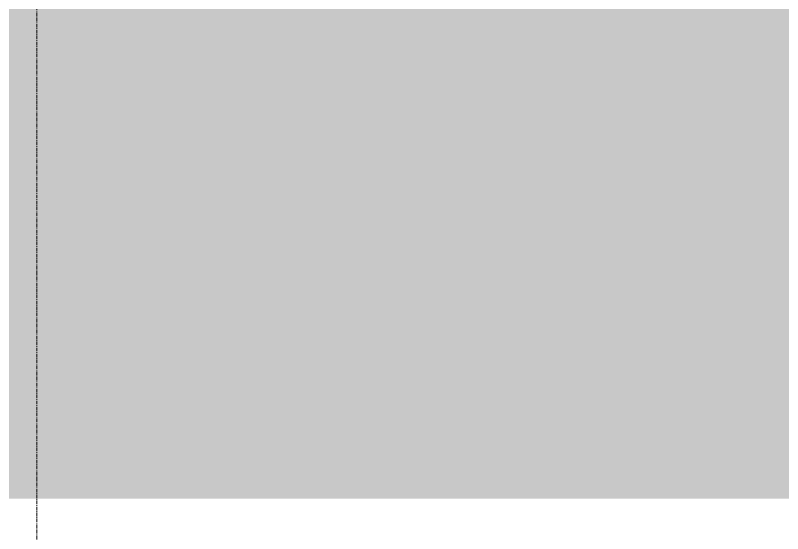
# Model space of a CAD drawing. Header units: inches. Extents: x -23565 to -21, y -324 to 853.
# Drawn here: x -16797.6 to -16683.5, y -85 to -8 of the extents above; entities that cross this region are included whole.
import ezdxf

# ---------------------------------------------------------------- set-up
doc = ezdxf.new("R2010")
doc.units = ezdxf.units.IN
doc.header["$MEASUREMENT"] = 0
doc.linetypes.add('Grid Line 1_2_', pattern=[0.875, 0.5, -0.125, 0.125, -0.125])
doc.layers.add('C-TOPO', color=7, linetype='Continuous', lineweight=13)
doc.layers.add('S-GRID', color=1, linetype='Continuous', lineweight=9)

msp = doc.modelspace()

# ---------------------------------------------------------------- hatches: boundary and pattern name
at = {"layer": 'C-TOPO', "lineweight": 9}
h = msp.add_hatch(dxfattribs=at)
h.set_pattern_fill('FP_14', color=8, style=0, pattern_type=2)
h.set_pattern_definition([(0, (-33539.073, 67.247), (48, 48), [48, -48]), (0, (-33539.073, 85.247), (48, 48), [48, -48]), (0, (-33539.073, 103.247), (48, 48), [48, -48]), (90, (-33533.073, 109.247), (-48, 48), [48, -48]), (90, (-33515.073, 109.247), (-48, 48), [48, -48]), (90, (-33497.073, 109.247), (-48, 48), [48, -48])])
h.paths.add_polyline_path([(-18914.50595, -79.828), (-14608.67795, -79.828), (-14608.67795, -48), (-14621.67795, -48), (-14621.67795, -36), (-14616.67795, -36), (-14616.67795, -6), (-17725.05295, -6), (-17740.90988, -6.33035), (-17838.20273, -6.3198), (-17857.67795, -6), (-17857.67795, -12), (-17938.80295, -12), (-17938.80295, -6), (-18206.05295, -6), (-18206.05295, -12), (-18287.80295, -12), (-18287.80295, -6), (-18823.42795, -6), (-18823.42795, -36), (-18820.42795, -36), (-18820.42795, -48), (-18838.42795, -48), (-18838.42795, -36), (-18837.42795, -35.97606), (-18837.42795, 0), (-18914.50595, 0), (-18914.50595, -6.95548)], flags=0)
h.paths.add_polyline_path([(-17838.20273, -0.3198), (-17740.40317, -0.3198), (-17725.36545, 0), (-17853.49045, -0.0013)], flags=0)

# ---------------------------------------------------------------- linework, layer by layer
at = {"layer": 'S-GRID', "linetype": 'Grid Line 1_2_'}
msp.add_line((-16794.42795, -273.16081), (-16794.42795, 671.89181), dxfattribs=at)
msp.add_line((-16794.42795, -273.16081), (-16794.42795, 671.89181), dxfattribs=at)

doc.saveas('drawing.dxf')
